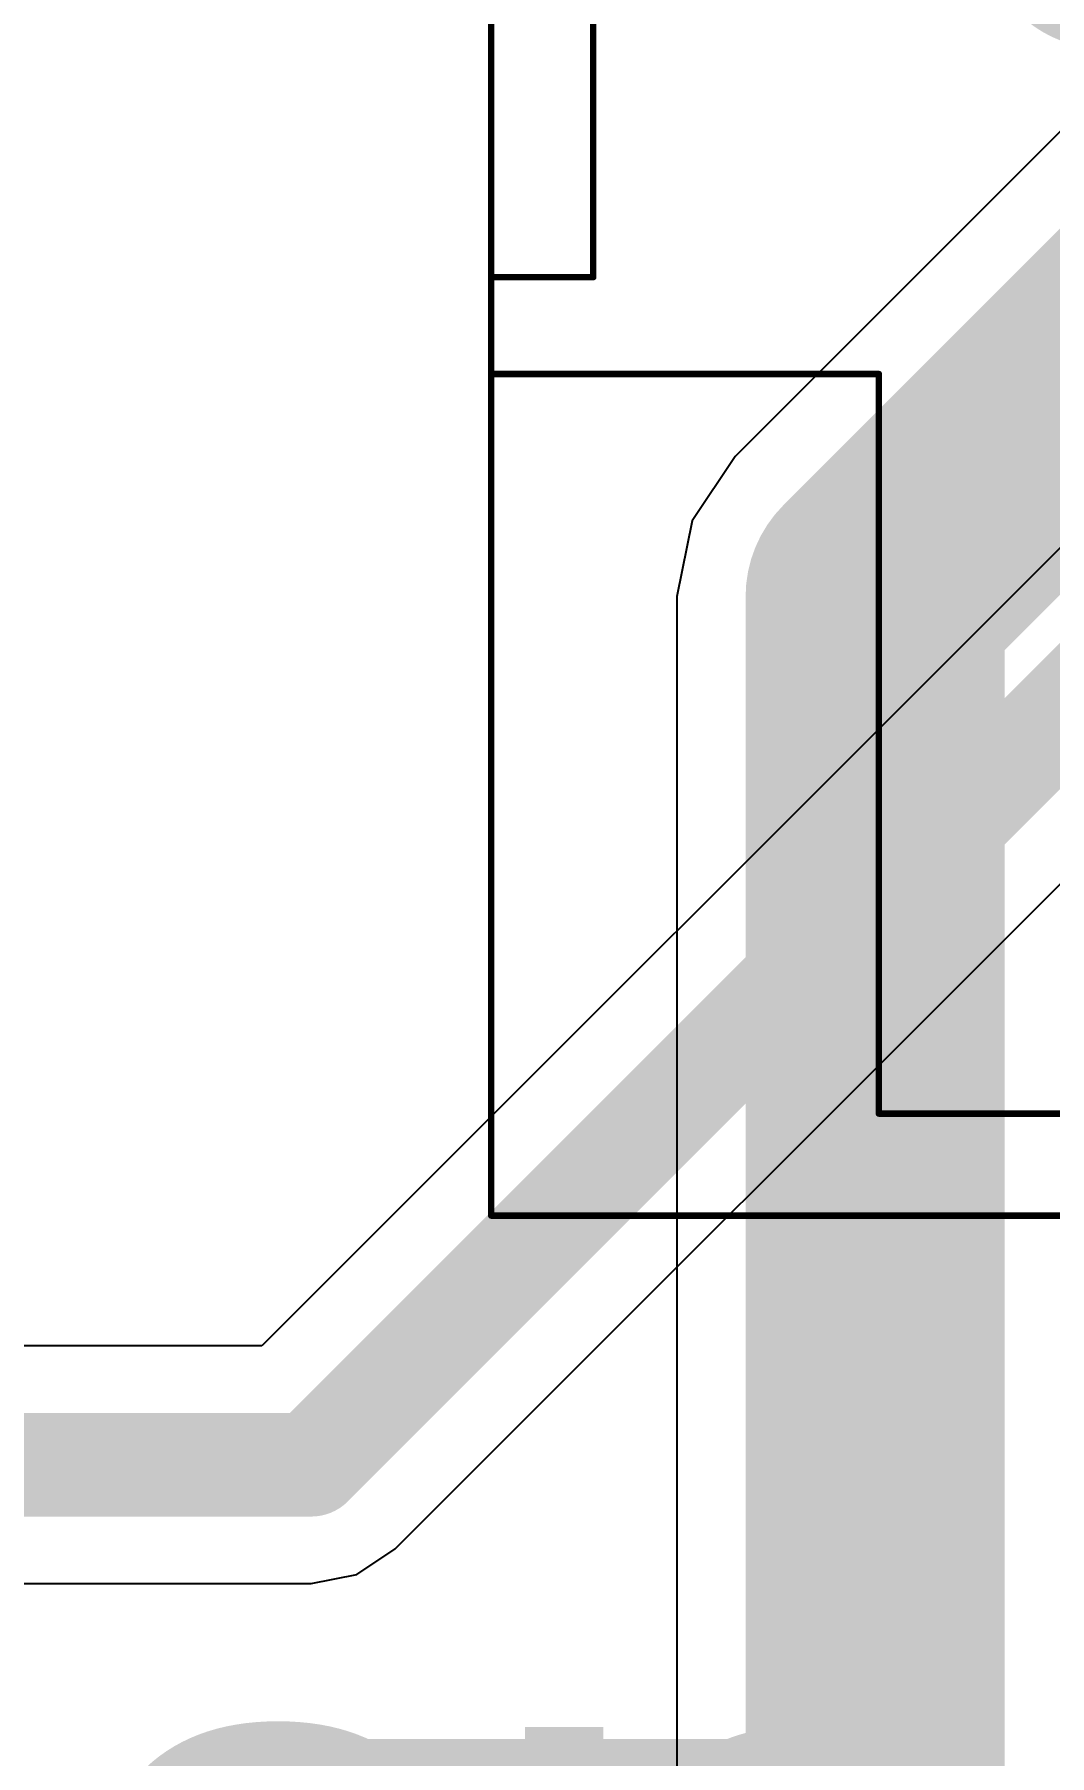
# Model space of a CAD drawing. Header units: inches. Extents: x -6 to 5433, y -4 to 5447.
# Drawn here: x 2.467 to 4.457, y 25.236 to 28.611 of the extents above; entities that cross this region are included whole.
import ezdxf

# ---------------------------------------------------------------- set-up
doc = ezdxf.new("R2010")
doc.units = ezdxf.units.IN
for name, color, linetype in [('Bottom Layer', 5, 'Continuous'), ('Bottom Overlay', 54, 'Continuous'), ('Bottom Solder', 6, 'Continuous'), ('Ground', 16, 'Continuous'), ('Mechanical 4', 56, 'Continuous'), ('Multi-Layer', 9, 'Continuous'), ('Power', 76, 'Continuous'), ('Top Layer', 1, 'Continuous'), ('Top Overlay', 2, 'Continuous'), ('Top Solder', 216, 'Continuous')]:
    doc.layers.add(name, color=color, linetype=linetype)
doc.styles.add('Arial_Bold', font='', dxfattribs={"height": 0.2})
doc.styles.get('Arial_Bold').set_extended_font_data('Arial', bold=True)

# ---------------------------------------------------------------- blocks, each defined once
blk = doc.blocks.new('12401832E402A_149')
at = {"layer": 'Top Overlay'}
for points in [[(-4.6508, 3.07, 0.127, 0.127, 0), (-4.6508, 4.18, 0.127, 0.127, 0)], [(-3.2808, 4.18, 0.127, 0.127, 0), (-4.6508, 4.18, 0.127, 0.127, 0)]]:
    blk.add_lwpolyline(points, format="xyseb", dxfattribs=at)
for points in [[(-4.6825, 4.18, 0.0635, 0.0635, 1), (-4.619, 4.18, 0.0635, 0.0635, 1)], [(-4.6825, 4.18, 0.0635, 0.0635, 1), (-4.619, 4.18, 0.0635, 0.0635, 1)], [(-4.6825, 3.07, 0.0635, 0.0635, 1), (-4.619, 3.07, 0.0635, 0.0635, 1)]]:
    blk.add_lwpolyline(points, format="xyseb", close=True, dxfattribs=at)
blk = doc.blocks.new('S______151')
at = {"layer": 'Bottom Layer'}
h = blk.add_hatch(color=5, dxfattribs=at)
edge = h.paths.add_edge_path()
edge.add_arc((0, 0), 3, 0, 360)
at = {"layer": 'Bottom Solder'}
h = blk.add_hatch(color=6, dxfattribs=at)
edge = h.paths.add_edge_path()
edge.add_arc((0, 0), 3.1016, 0, 360)
at = {"layer": 'Ground'}
h = blk.add_hatch(color=16, dxfattribs=at)
edge = h.paths.add_edge_path()
edge.add_arc((0, 0), 3, 0, 360)
at = {"layer": 'Multi-Layer'}
h = blk.add_hatch(color=9, dxfattribs=at)
edge = h.paths.add_edge_path()
edge.add_arc((0, 0), 3, 0, 360)
at = {"layer": 'Power'}
h = blk.add_hatch(color=76, dxfattribs=at)
edge = h.paths.add_edge_path()
edge.add_arc((0, 0), 3, 0, 360)
at = {"layer": 'Top Layer'}
h = blk.add_hatch(color=1, dxfattribs=at)
edge = h.paths.add_edge_path()
edge.add_arc((0, 0), 3, 0, 360)
at = {"layer": 'Top Solder'}
h = blk.add_hatch(color=216, dxfattribs=at)
edge = h.paths.add_edge_path()
edge.add_arc((0, 0), 3.1016, 0, 360)

msp = doc.modelspace()

# ---------------------------------------------------------------- linework, layer by layer
at = {"layer": 'Bottom Layer'}
for p, q in [((4.5969, 28.5396), (3.8404, 27.7831)), ((3.8404, 27.7831), (3.7562, 27.6571)), ((3.7562, 27.6571), (3.7266, 27.5085)), ((3.7266, 27.5085), (3.7266, 24.441))]:
    msp.add_line(p, q, dxfattribs=at)
for points in [[(4.1151, 27.5085, 0.508, 0.508, 0), (4.8715, 28.2649, 0.508, 0.508, 0)], [(4.1151, 23.8353, 0.508, 0.508, 0), (4.1151, 27.5085, 0.508, 0.508, 0)]]:
    msp.add_lwpolyline(points, format="xyseb", dxfattribs=at)
msp.add_lwpolyline([(3.9881, 27.5085, 0.254, 0.254, 1), (4.2421, 27.5085, 0.254, 0.254, 1)], format="xyseb", close=True, dxfattribs=at)
msp.add_lwpolyline([(3.9881, 27.5085, 0.254, 0.254, 1), (4.2421, 27.5085, 0.254, 0.254, 1)], format="xyseb", close=True, dxfattribs=at)
at = {"layer": 'Mechanical 4'}
for points in [[(3.3624, 27.9449, 0.0127, 0.0127, 0), (3.3624, 29.4049, 0.0127, 0.0127, 0)], [(3.5624, 28.1349, 0.0127, 0.0127, 0), (3.5624, 29.4049, 0.0127, 0.0127, 0)], [(3.3624, 28.1349, 0.0127, 0.0127, 0), (3.5624, 28.1349, 0.0127, 0.0127, 0)], [(3.3624, 26.2949, 0.0127, 0.0127, 0), (3.3624, 27.9449, 0.0127, 0.0127, 0)], [(3.3624, 27.9449, 0.0127, 0.0127, 0), (4.1224, 27.9449, 0.0127, 0.0127, 0)], [(4.1224, 26.4949, 0.0127, 0.0127, 0), (4.1224, 27.9449, 0.0127, 0.0127, 0)], [(4.1224, 26.4949, 0.0127, 0.0127, 0), (5.3624, 26.4949, 0.0127, 0.0127, 0)], [(3.3624, 26.2949, 0.0127, 0.0127, 0), (27.1324, 26.2949, 0.0127, 0.0127, 0)]]:
    msp.add_lwpolyline(points, format="xyseb", dxfattribs=at)
for points in [[(3.3592, 28.1349, 0.00635, 0.00635, 1), (3.3656, 28.1349, 0.00635, 0.00635, 1)], [(3.5592, 28.1349, 0.00635, 0.00635, 1), (3.5656, 28.1349, 0.00635, 0.00635, 1)], [(3.5592, 28.1349, 0.00635, 0.00635, 1), (3.5656, 28.1349, 0.00635, 0.00635, 1)], [(3.3592, 27.9449, 0.00635, 0.00635, 1), (3.3656, 27.9449, 0.00635, 0.00635, 1)], [(3.3592, 27.9449, 0.00635, 0.00635, 1), (3.3656, 27.9449, 0.00635, 0.00635, 1)], [(3.3592, 27.9449, 0.00635, 0.00635, 1), (3.3656, 27.9449, 0.00635, 0.00635, 1)], [(4.1192, 27.9449, 0.00635, 0.00635, 1), (4.1256, 27.9449, 0.00635, 0.00635, 1)], [(4.1192, 27.9449, 0.00635, 0.00635, 1), (4.1256, 27.9449, 0.00635, 0.00635, 1)], [(4.1192, 26.4949, 0.00635, 0.00635, 1), (4.1256, 26.4949, 0.00635, 0.00635, 1)], [(4.1192, 26.4949, 0.00635, 0.00635, 1), (4.1256, 26.4949, 0.00635, 0.00635, 1)], [(3.3592, 26.2949, 0.00635, 0.00635, 1), (3.3656, 26.2949, 0.00635, 0.00635, 1)], [(3.3592, 26.2949, 0.00635, 0.00635, 1), (3.3656, 26.2949, 0.00635, 0.00635, 1)]]:
    msp.add_lwpolyline(points, format="xyseb", close=True, dxfattribs=at)
at = {"layer": 'Power'}
for p, q in [((6.6956, 29.8222), (2.9129, 26.0395)), ((3.1743, 25.6416), (6.957, 29.4243)), ((2.9129, 26.0395), (0.1105, 26.0395)), ((3.0987, 25.5911), (3.1743, 25.6416)), ((3.0095, 25.5733), (3.0987, 25.5911)), ((0.2071, 25.5733), (3.0095, 25.5733))]:
    msp.add_line(p, q, dxfattribs=at)
for points in [[(3.0095, 25.8064, 0.2032, 0.2032, 0), (6.8604, 29.6573, 0.2032, 0.2032, 0)], [(0.1105, 25.8064, 0.2032, 0.2032, 0), (3.0095, 25.8064, 0.2032, 0.2032, 0)]]:
    msp.add_lwpolyline(points, format="xyseb", dxfattribs=at)
msp.add_lwpolyline([(2.9587, 25.8064, 0.1016, 0.1016, 1), (3.0603, 25.8064, 0.1016, 0.1016, 1)], format="xyseb", close=True, dxfattribs=at)
msp.add_lwpolyline([(2.9587, 25.8064, 0.1016, 0.1016, 1), (3.0603, 25.8064, 0.1016, 0.1016, 1)], format="xyseb", close=True, dxfattribs=at)

# ---------------------------------------------------------------- block references
for name, p, rotation in [('S______151', (0.0606, 30.9834), 180), ('12401832E402A_149', (-0.0649, 20.5545), 270)]:
    msp.add_blockref(name, p, dxfattribs=dict(rotation=rotation))

# ---------------------------------------------------------------- texts
at = {"layer": 'Bottom Overlay', "style": 'Arial_Bold', "text_generation_flag": 2}
for s, rotation, p in [('SWCLK', 270, (4.3271, 28.5542)), ('GPIO1', 360, (5.191, 24.5301))]:
    msp.add_text(s, height=0.762, rotation=rotation, dxfattribs=at).set_placement(p)

doc.saveas('drawing.dxf')
